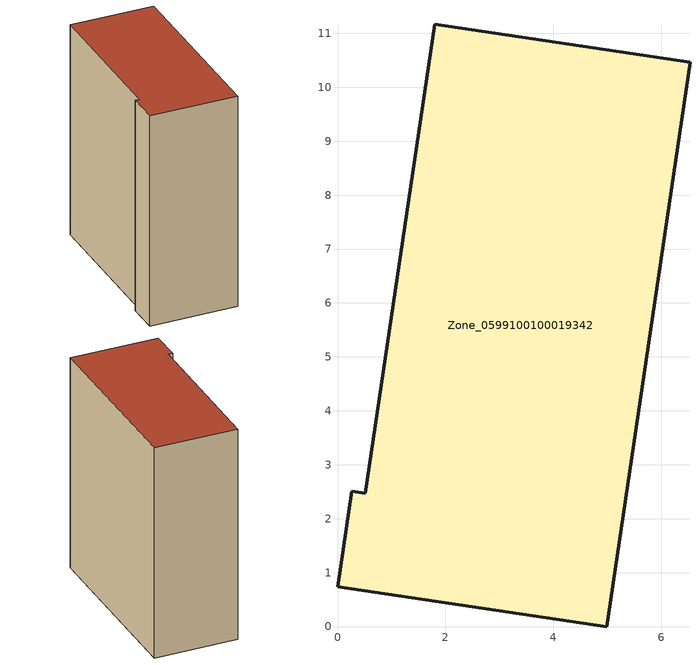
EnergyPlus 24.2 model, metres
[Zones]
Zone_0599100100019342
 floor ground (C_G): 4.99,0 0,0.73 0.26,2.51 0.51,2.47 1.8,11.16 6.54,10.47 z0
 wall outside (C_F): 4.99,0 6.54,10.47 1.8,11.16 0.51,2.47 0.26,2.51 0,0.73 4.99,0 z0:12.56
 roof outside (C_R): 0,0.73 4.99,0 6.54,10.47 1.8,11.16 0.51,2.47 0.26,2.51 z12.56
[BUILDING]
Pand.0599100100019342: North Axis=0; Terrain=City; Loads Convergence Tolerance Value=0.04; Temperature Convergence Tolerance Value=0.4; Solar Distribution=FullExterior; Maximum Number of Warmup Days=25; Minimum Number of Warmup Days=1
[Site:Location]
Rotterdam.The.Hague.AP_ZH_NLD Design_Conditions: Latitude=51.96; Longitude=4.45; Time Zone=1; Elevation=-4.5
[SITE:GROUNDTEMPERATURE:BUILDINGSURFACE]
18, 18, 18, 18, 18, 18, 18, 18, 18, 18, 18, 18
[MATERIAL] Thermal Absorptance=0.9; Solar Absorptance=0.7; Visible Absorptance=0.7
Name | Roughness | Thickness | Conductivity | Density | Specific Heat
G.TI.2015-2018 | MediumSmooth | 0.15 | 0.0428571 | 540 | 1210
F.TI.2015-2018 | Rough | 0.3 | 0.0666667 | 1920 | 840
R.TI.2015-2018 | MediumRough | 0.2 | 0.0333333 | 1500 | 1000
[CONSTRUCTION]
C_G: G.TI.2015-2018
C_F: F.TI.2015-2018
C_R: R.TI.2015-2018
[ZONE]
Zone_0599100100019342: Type=1; Multiplier=1; Ceiling Height=Autocalculate; Volume=Autocalculate; Floor Area=autocalculate; Part of Total Floor Area=Yes
[ZONEINFILTRATION:DESIGNFLOWRATE]
Infil_Zone_0599100100019342: Zone or ZoneList or Space or SpaceList=Zone_0599100100019342; Schedule=AlwaysOn; Design Flow Rate Calculation Method=Flow/Area; Flow Rate per Floor Area=0.0015; Constant Term Coefficient=1; Temperature Term Coefficient=0; Velocity Term Coefficient=0; Velocity Squared Term Coefficient=0
[HVACTEMPLATE:ZONE:IDEALLOADSAIRSYSTEM]
Zone_0599100100019342: Maximum Heating Supply Air Temperature=50; Minimum Cooling Supply Air Temperature=13; Maximum Heating Supply Air Humidity Ratio=0.0156; Minimum Cooling Supply Air Humidity Ratio=0.0077; Heating Limit=NoLimit; Cooling Limit=NoLimit; Dehumidification Control Type=ConstantSensibleHeatRatio; Cooling Sensible Heat Ratio=0.7; Dehumidification Setpoint=60; Humidification Control Type=None; Humidification Setpoint=30; Outdoor Air Method=None; Outdoor Air Flow Rate per Person=0.00944; Outdoor Air Flow Rate per Zone Floor Area=0; Outdoor Air Flow Rate per Zone=0; Demand Controlled Ventilation Type=None; Outdoor Air Economizer Type=NoEconomizer; Heat Recovery Type=None; Sensible Heat Recovery Effectiveness=0.7; Latent Heat Recovery Effectiveness=0.65
[ZONECONTROL:THERMOSTAT]
ThermostatControl_Zone_0599100100019342: Zone or ZoneList=Zone_0599100100019342; Control Type Schedule=DualSetpointControlType; Control 1=Thermostat_Zone_0599100100019342; Temperature Difference Between Cutout And Setpoint=0
[THERMOSTATSETPOINT:DUALSETPOINT]
Thermostat_Zone_0599100100019342: Heating Setpoint Temperature Schedule=HeatingSetpoint_Zone_0599100100019342; Cooling Setpoint Temperature Schedule=CoolingSetpoint_Zone_0599100100019342
[SCHEDULE:COMPACT]
HeatingSetpoint_Zone_0599100100019342: Through: 12/31, For: AllDays, Until: 24:00, 21
CoolingSetpoint_Zone_0599100100019342: Through: 12/31, For: AllDays, Until: 24:00, 24
DualSetpointControlType: Through: 12/31, For: AllDays, Until: 24:00, 4
AlwaysOn: Through: 12/31, For: AllDays, Until: 24:00, 1
